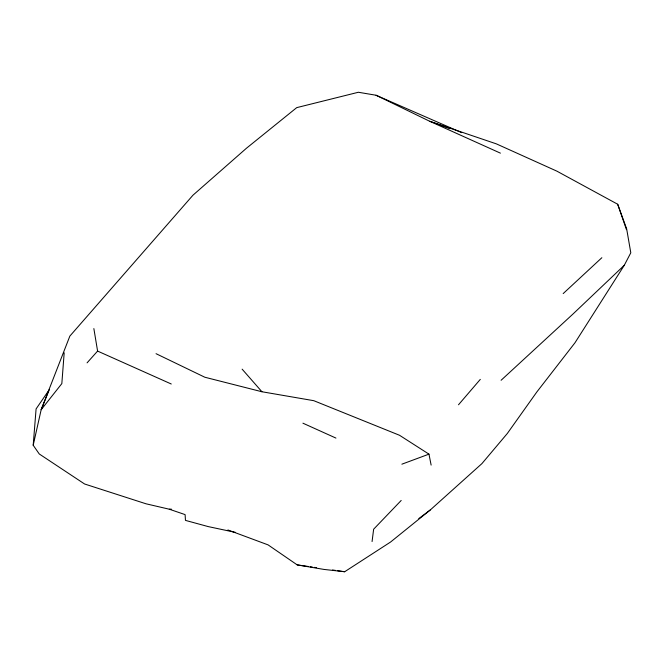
<?xml version="1.0" encoding="UTF-8"?>
<svg xmlns="http://www.w3.org/2000/svg" width="664" height="664" viewBox="0 0 664 664"><rect width="100%" height="100%" fill="white"/><g stroke="black" fill="none" stroke-linecap="round" stroke-linejoin="round"><path stroke-width="1" d="M64.184 352.816L61.835 383.601L41.168 409.721L33.2 445.245L39.259 453.969L84.602 483.998L146.014 503.793L169.32 509.222L185.107 514.608L185.455 520.385L208.23 526.594L235.571 532.412M33.2 445.245L36.088 408.924L49.302 389.677L41.168 409.721L69.853 336.1L192.967 195.199L246.444 148.246L296.725 107.634L358.369 92.263L376.031 95.234L461.663 132.651M372.072 541.542L373.641 529.208L401.189 500.465M227.91 529.963L268.073 544.878L297.206 564.89L323.916 569.413L344.666 571.737L390.581 542.023L430.272 509.969L481.898 463.63L507.337 433.459L536.861 391.934L574.982 342.765L624.284 265.276L630.8 252.793L626.658 228.864L617.686 204.246L556.897 171.163L496.348 143.864L429.674 121.263L376.031 95.234M458.5 404.774L480.296 379.376M87.067 362.859L97.591 351.082L93.856 328.572M624.284 265.276L572.932 314.072L501.096 380.273M563.18 293.588L601.858 257.715M418.801 518.576L430.272 509.969M401.878 464.186L428.961 454.143L431.135 465.099M169.32 509.222L171.287 509.089M297.206 564.89L308.312 566.492M310.329 566.782L312.354 567.073M314.371 567.363L316.388 567.654M332.548 569.986L335.577 570.426M337.594 570.716L344.666 571.737M156.048 353.688L204.811 377.227L261.94 391.752L313.773 400.683L399.529 435.277L428.961 454.143M449.968 128.658L429.674 121.263L500.415 153.143M97.591 351.082L171.262 383.999M302.925 423.184L335.934 438.082M242.128 369.159L261.94 391.752M617.686 204.246L626.467 229.661"/></g></svg>
